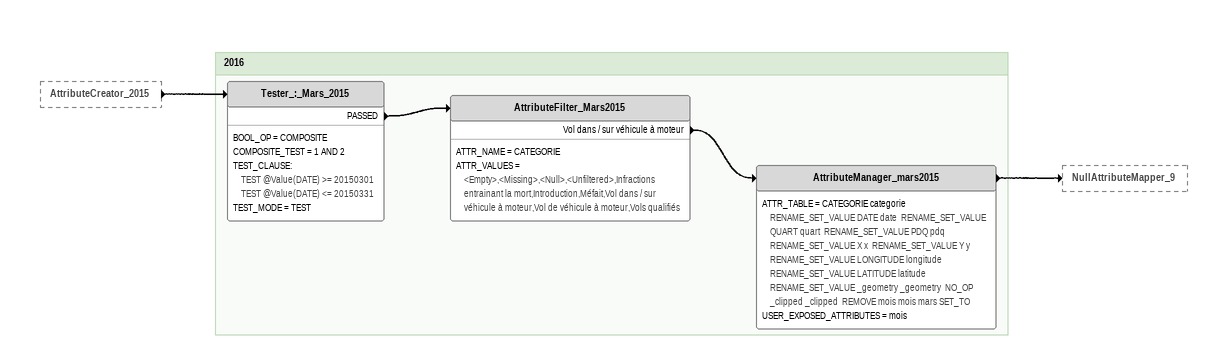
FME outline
AttributeCreator_2015 [outside]
    -> Tester_:_Mars_2015

Bookmark: 2016
Tester_:_Mars_2015
    BOOL_OP = COMPOSITE
    COMPOSITE_TEST = 1 AND 2
    TEST_CLAUSE:
      TEST @Value(DATE) >= 20150301
      TEST @Value(DATE) <= 20150331
    TEST_MODE = TEST
    PASSED -> AttributeFilter_Mars2015
AttributeFilter_Mars2015
    ATTR_NAME = CATEGORIE
    ATTR_VALUES = <Empty>,<Missing>,<Null>,<Unfiltered>,Infractions entrainant la mort,Introduction,Méfait,Vol dans / sur véhicule à moteur,Vol de véhicule à moteur,Vols qualifiés
    Vol dans / sur véhicule à moteur -> AttributeManager_mars2015
AttributeManager_mars2015
    ATTR_TABLE = CATEGORIE categorie  RENAME_SET_VALUE DATE date  RENAME_SET_VALUE QUART quart  RENAME_SET_VALUE PDQ pdq  RENAME_SET_VALUE X x  RENAME_SET_VALUE Y y  RENAME_SET_VALUE LONGITUDE longitude  RENAME_SET_VALUE LATITUDE latitude  RENAME_SET_VALUE _geometry _geometry  NO_OP _clipped _clipped  REMOVE mois mois mars SET_TO
    USER_EXPOSED_ATTRIBUTES = mois
    -> NullAttributeMapper_9
